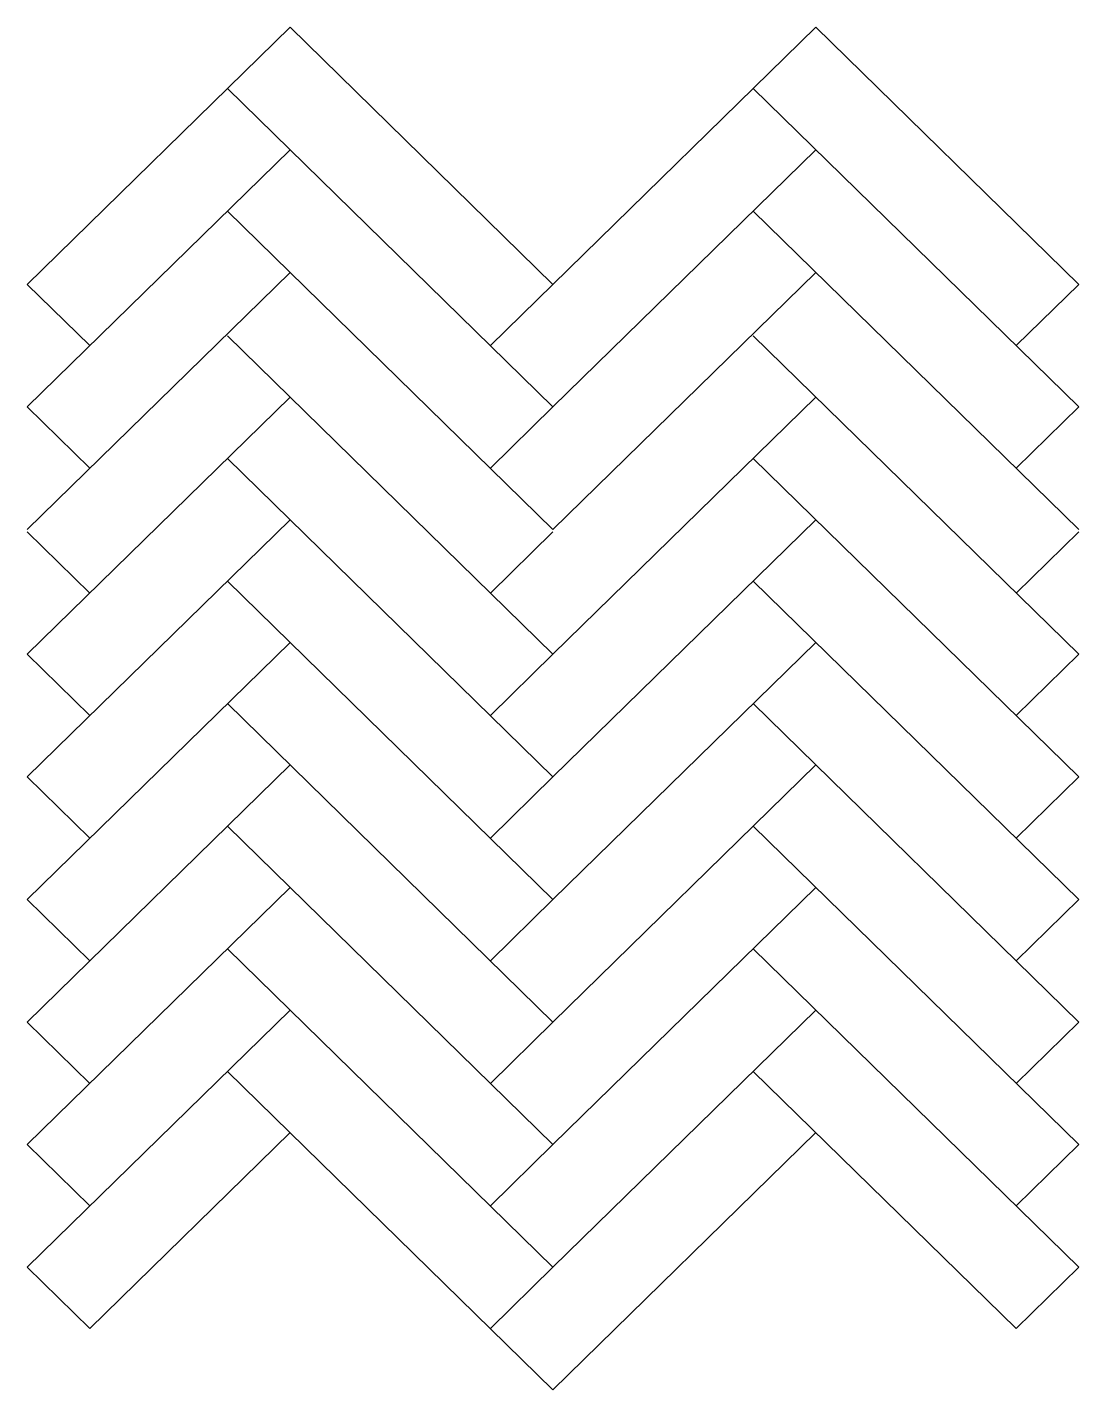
# Model space of a CAD drawing. Extents: x 1302 to 1662, y 797 to 1264.
import ezdxf

# ---------------------------------------------------------------- set-up
doc = ezdxf.new("R2010")
doc.units = 0
doc.header["$LTSCALE"] = 10
doc.header["$MEASUREMENT"] = 0
doc.layers.add('4', color=4, linetype='CONTINUOUS')

msp = doc.modelspace()

# ---------------------------------------------------------------- linework, layer by layer
at = {"layer": '4'}
for p, q in [((1391.54, 1264), (1301.54, 1175.96)), ((1391.54, 1264), (1481.54, 1175.96)), ((1571.54, 1264), (1481.54, 1175.96)), ((1571.54, 1264), (1661.54, 1175.96)), ((1370.09, 1243.02), (1481.54, 1133.99)), ((1550.09, 1243.02), (1661.54, 1133.99)), ((1391.54, 1222.03), (1301.54, 1133.99)), ((1571.54, 1222.03), (1481.54, 1133.99)), ((1370.09, 1201.05), (1481.54, 1092.03)), ((1550.09, 1201.05), (1661.54, 1092.03)), ((1391.54, 1180.07), (1301.54, 1092.03)), ((1301.54, 1175.96), (1322.99, 1154.98)), ((1481.54, 1175.96), (1460.09, 1154.98)), ((1571.54, 1180.07), (1481.54, 1092.03)), ((1661.54, 1175.96), (1640.09, 1154.98)), ((1370.09, 1158.31), (1481.54, 1049.29)), ((1550.09, 1158.31), (1661.54, 1049.29)), ((1391.54, 1137.33), (1301.54, 1049.29)), ((1301.54, 1133.99), (1322.99, 1113.01)), ((1481.54, 1133.99), (1460.09, 1113.01)), ((1571.54, 1137.33), (1481.54, 1049.29)), ((1661.54, 1133.99), (1640.09, 1113.01)), ((1370.09, 1116.34), (1481.54, 1007.32)), ((1550.09, 1116.34), (1661.54, 1007.32)), ((1391.54, 1095.36), (1301.54, 1007.32)), ((1571.54, 1095.36), (1481.54, 1007.32)), ((1301.54, 1091.25), (1322.99, 1070.27)), ((1481.54, 1091.25), (1460.09, 1070.27)), ((1661.54, 1091.25), (1640.09, 1070.27)), ((1370.09, 1074.38), (1481.54, 965.35)), ((1550.09, 1074.38), (1661.54, 965.35)), ((1391.54, 1053.39), (1301.54, 965.35)), ((1571.54, 1053.39), (1481.54, 965.35)), ((1301.54, 1049.29), (1322.99, 1028.3)), ((1481.54, 1049.29), (1460.09, 1028.3)), ((1661.54, 1049.29), (1640.09, 1028.3)), ((1370.09, 1032.41), (1481.54, 923.39)), ((1550.09, 1032.41), (1661.54, 923.39)), ((1391.54, 1011.43), (1301.54, 923.39)), ((1571.54, 1011.43), (1481.54, 923.39)), ((1301.54, 1007.32), (1322.99, 986.34)), ((1481.54, 1007.32), (1460.09, 986.34)), ((1661.54, 1007.32), (1640.09, 986.34)), ((1370.09, 990.44), (1481.54, 881.42)), ((1550.09, 990.44), (1661.54, 881.42)), ((1391.54, 969.46), (1301.54, 881.42)), ((1571.54, 969.46), (1481.54, 881.42)), ((1301.54, 965.35), (1322.99, 944.37)), ((1481.54, 965.35), (1460.09, 944.37)), ((1661.54, 965.35), (1640.09, 944.37)), ((1370.09, 948.47), (1481.54, 839.45)), ((1550.09, 948.47), (1661.54, 839.45)), ((1391.54, 927.49), (1301.54, 839.45)), ((1571.54, 927.49), (1481.54, 839.45)), ((1301.54, 923.39), (1322.99, 902.4)), ((1481.54, 923.39), (1460.09, 902.4)), ((1661.54, 923.39), (1640.09, 902.4)), ((1370.09, 906.51), (1481.54, 797.49)), ((1550.09, 906.51), (1640.09, 818.47)), ((1391.54, 885.52), (1322.99, 818.47)), ((1571.54, 885.52), (1481.54, 797.49)), ((1301.54, 881.42), (1322.99, 860.44)), ((1481.54, 881.42), (1460.09, 860.44)), ((1661.54, 881.42), (1640.09, 860.44)), ((1301.54, 839.45), (1322.99, 818.47)), ((1481.54, 839.45), (1460.09, 818.47)), ((1661.54, 839.45), (1640.09, 818.47))]:
    msp.add_line(p, q, dxfattribs=at)

doc.saveas('drawing.dxf')
